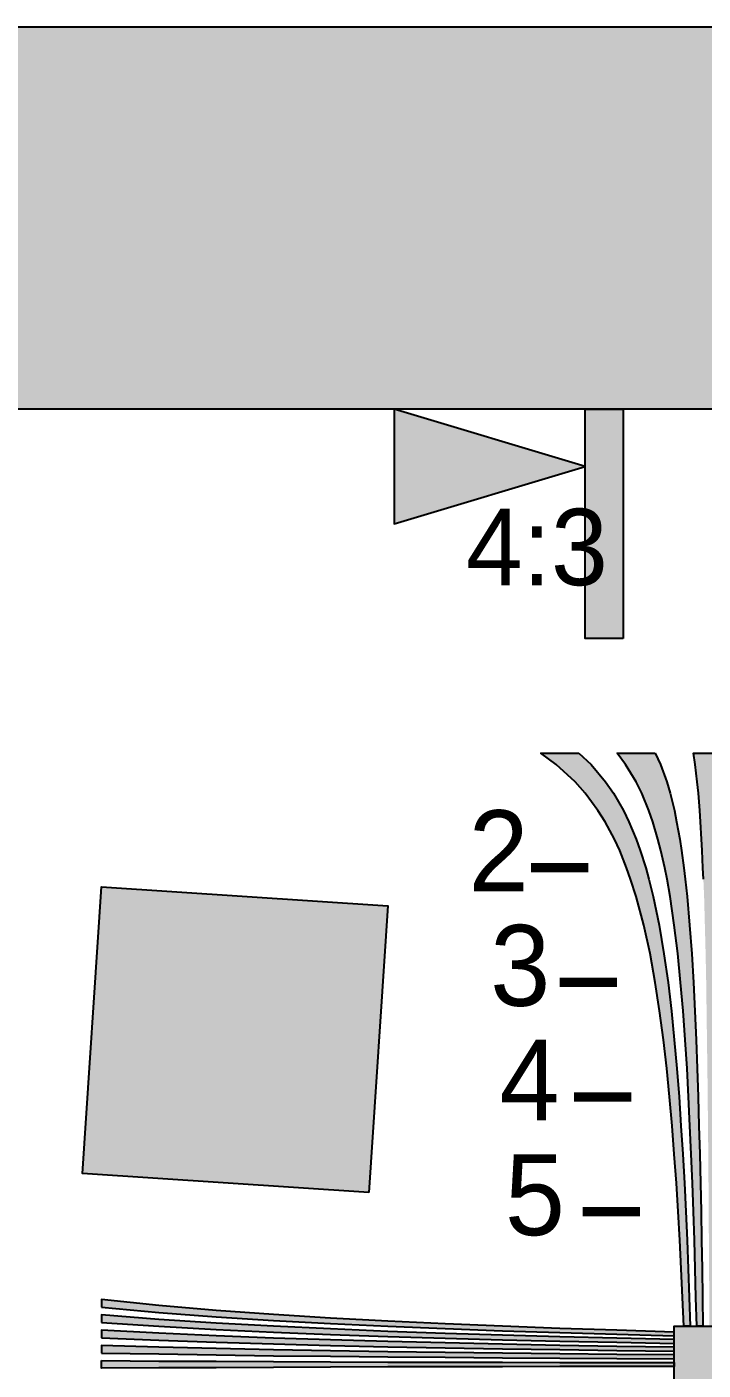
# Model space of a CAD drawing. Header units: millimetres. Extents: x 0 to 297, y 0 to 210.
# Drawn here: x 215 to 246, y 148.5 to 210 of the extents above; entities that cross this region are included whole.
import ezdxf

# ---------------------------------------------------------------- set-up
doc = ezdxf.new("R2010")
doc.units = ezdxf.units.MM
for name, color, linetype in [('FRAME', 7, 'Continuous'), ('GLUE', 1, 'Continuous'), ('LABELS', 7, 'Continuous'), ('PERIPHERY', 7, 'Continuous'), ('SFR', 7, 'Continuous')]:
    doc.layers.add(name, color=color, linetype=linetype)

msp = doc.modelspace()

# ---------------------------------------------------------------- hatches: boundary and pattern name
at = {"layer": 'FRAME', "true_color": 0x000000}
h = msp.add_hatch(color=7, dxfattribs=at)
h.dxf.hatch_style = 1
h.paths.add_polyline_path([(117.942, 210), (297, 210), (297, 192.5), (117.942, 192.5), (117.942, 210)])
h = msp.add_hatch(color=7, dxfattribs=at)
h.dxf.hatch_style = 1
h.paths.add_polyline_path([(231.856, 192.5), (231.856, 187.25), (240.606, 189.875), (231.856, 192.5)])
h = msp.add_hatch(color=7, dxfattribs=at)
h.dxf.hatch_style = 1
h.paths.add_polyline_path([(242.356, 182), (240.606, 182), (240.606, 192.5), (242.356, 192.5), (242.356, 182)])
at = {"layer": 'PERIPHERY', "true_color": 0x000000}
h = msp.add_hatch(color=7, dxfattribs=at)
h.dxf.hatch_style = 1
h.paths.add_polyline_path([(240.32, 176.75), (240.88, 176.225), (241.545, 175.437), (241.904, 174.912), (242.359, 174.125), (242.612, 173.6), (242.945, 172.812), (243.137, 172.287), (243.383, 171.5), (243.531, 170.975), (243.724, 170.187), (243.995, 168.875), (244.213, 167.562), (244.406, 166.25), (244.564, 164.937), (244.695, 163.625), (244.809, 162.312), (244.914, 161), (245.001, 159.687), (245.08, 158.375), (245.159, 157.062), (245.22, 155.75), (245.282, 154.437), (245.334, 153.125), (245.378, 151.812), (245.421, 150.5), (245.132, 150.5), (245.072, 151.812), (245.011, 153.125), (244.949, 154.437), (244.87, 155.75), (244.792, 157.062), (244.695, 158.375), (244.59, 159.687), (244.476, 161), (244.345, 162.312), (244.196, 163.625), (244.021, 164.938), (243.82, 166.25), (243.584, 167.563), (243.295, 168.875), (242.945, 170.188), (242.691, 170.975), (242.507, 171.5), (242.192, 172.288), (241.947, 172.813), (241.518, 173.6), (241.194, 174.125), (240.609, 174.913), (240.145, 175.438), (239.287, 176.225), (238.57, 176.75), (240.32, 176.75), (240.32, 176.75)])
h = msp.add_hatch(color=7, dxfattribs=at)
h.dxf.hatch_style = 1
h.paths.add_polyline_path([(243.82, 176.75), (244.057, 176.225), (244.346, 175.437), (244.503, 174.912), (244.696, 174.125), (244.801, 173.6), (244.95, 172.812), (245.029, 172.287), (245.134, 171.5), (245.194, 170.975), (245.282, 170.187), (245.396, 168.875), (245.492, 167.562), (245.571, 166.25), (245.641, 164.937), (245.694, 163.625), (245.746, 162.312), (245.79, 161), (245.825, 159.687), (245.86, 158.375), (245.895, 157.062), (245.921, 155.75), (245.948, 154.437), (245.965, 153.125), (245.991, 151.812), (246.009, 150.5), (245.72, 150.5), (245.685, 151.812), (245.65, 153.125), (245.614, 154.437), (245.571, 155.75), (245.527, 157.062), (245.474, 158.375), (245.413, 159.687), (245.352, 161), (245.282, 162.312), (245.194, 163.625), (245.098, 164.938), (244.984, 166.25), (244.853, 167.563), (244.695, 168.875), (244.502, 170.188), (244.362, 170.975), (244.258, 171.5), (244.083, 172.288), (243.942, 172.813), (243.707, 173.6), (243.531, 174.125), (243.207, 174.913), (242.945, 175.438), (242.464, 176.225), (242.07, 176.75), (243.82, 176.75), (243.82, 176.75)])
h = msp.add_hatch(color=7, dxfattribs=at)
h.dxf.hatch_style = 1
h.paths.add_polyline_path([(247.321, 176.75), (247.242, 176.225), (247.146, 175.437), (247.093, 174.912), (247.032, 174.125), (246.988, 173.6), (246.944, 172.812), (246.918, 172.287), (246.883, 171.5), (246.865, 170.975), (246.83, 170.187), (246.795, 168.875), (246.76, 167.562), (246.734, 166.25), (246.717, 164.937), (246.699, 163.625), (246.682, 162.312), (246.664, 161), (246.655, 159.687), (246.637, 158.375), (246.629, 157.062), (246.62, 155.75), (246.612, 154.437), (246.603, 153.125), (246.595, 151.812), (246.594, 150.5), (246.297, 150.5), (246.297, 151.812), (246.289, 153.125), (246.279, 154.437), (246.271, 155.75), (246.262, 157.062), (246.254, 158.375), (246.236, 159.687), (246.227, 161), (246.21, 162.312), (246.192, 163.625), (246.174, 164.938), (246.157, 166.25), (246.13, 167.563), (246.095, 168.875), (246.061, 170.188), (246.026, 170.975), (246.008, 171.5), (245.973, 172.288), (245.947, 172.813), (245.895, 173.6), (245.859, 174.125), (245.798, 174.913), (245.746, 175.438), (245.649, 176.225), (245.571, 176.75), (247.321, 176.75), (247.321, 176.75)])
h = msp.add_hatch(color=7, dxfattribs=at)
h.dxf.hatch_style = 1
h.paths.add_polyline_path([(218.442, 151.377), (221.067, 151.14), (223.692, 150.939), (226.317, 150.773), (228.942, 150.625), (231.567, 150.502), (234.192, 150.397), (236.817, 150.292), (239.442, 150.213), (242.067, 150.134), (244.692, 150.064), (244.692, 150.239), (242.067, 150.318), (239.442, 150.405), (236.817, 150.502), (234.192, 150.615), (231.567, 150.738), (228.942, 150.878), (226.317, 151.044), (223.692, 151.228), (221.067, 151.455), (218.442, 151.727), (218.442, 151.377)])
h = msp.add_hatch(color=7, dxfattribs=at)
h.dxf.hatch_style = 1
h.paths.add_polyline_path([(218.442, 150.677), (221.067, 150.502), (223.692, 150.353), (226.317, 150.231), (228.942, 150.126), (231.567, 150.038), (234.192, 149.96), (236.817, 149.881), (239.442, 149.82), (242.067, 149.767), (244.692, 149.714), (244.692, 149.889), (242.067, 149.95), (239.442, 150.012), (236.817, 150.09), (234.192, 150.178), (231.567, 150.266), (228.942, 150.379), (226.317, 150.501), (223.692, 150.65), (221.067, 150.816), (218.442, 151.026), (218.442, 150.677)])
h = msp.add_hatch(color=7, dxfattribs=at)
h.dxf.hatch_style = 1
h.paths.add_polyline_path([(218.442, 149.977), (221.067, 149.863), (223.692, 149.776), (226.317, 149.697), (228.942, 149.627), (231.567, 149.566), (234.192, 149.522), (236.817, 149.469), (239.442, 149.434), (242.067, 149.399), (244.692, 149.365), (244.692, 149.539), (242.067, 149.583), (239.442, 149.627), (236.817, 149.679), (234.192, 149.741), (231.567, 149.802), (228.942, 149.881), (226.317, 149.96), (223.692, 150.065), (221.067, 150.187), (218.442, 150.327), (218.442, 149.977)])
h = msp.add_hatch(color=7, dxfattribs=at)
h.dxf.hatch_style = 1
h.paths.add_polyline_path([(248.192, 147), (244.692, 147), (244.692, 150.5), (248.192, 150.5), (248.192, 147)])
h = msp.add_hatch(color=7, dxfattribs=at)
h.dxf.hatch_style = 1
h.paths.add_polyline_path([(218.442, 149.277), (221.067, 149.233), (223.692, 149.189), (226.317, 149.154), (228.942, 149.128), (231.567, 149.101), (234.192, 149.084), (236.817, 149.058), (239.442, 149.04), (242.067, 149.031), (244.692, 149.014), (244.692, 149.189), (242.067, 149.215), (239.442, 149.241), (236.817, 149.267), (234.192, 149.302), (231.567, 149.337), (228.942, 149.372), (226.317, 149.424), (223.692, 149.477), (221.067, 149.547), (218.442, 149.626), (218.442, 149.277)])
h = msp.add_hatch(color=7, dxfattribs=at)
h.dxf.hatch_style = 1
h.paths.add_polyline_path([(218.442, 148.927), (221.067, 148.909), (223.692, 148.9), (226.317, 148.883), (228.942, 148.874), (231.567, 148.865), (234.192, 148.865), (236.817, 148.857), (239.442, 148.848), (242.067, 148.848), (244.692, 148.839), (244.692, 148.665), (242.067, 148.656), (239.442, 148.656), (236.817, 148.647), (234.192, 148.647), (231.567, 148.639), (228.942, 148.63), (226.317, 148.621), (223.692, 148.604), (221.067, 148.595), (218.442, 148.577), (218.442, 148.927)])
at = {"layer": 'SFR', "true_color": 0x000000}
h = msp.add_hatch(color=7, dxfattribs=at)
h.dxf.hatch_style = 1
h.paths.add_polyline_path([(230.693, 156.625), (217.567, 157.5), (218.442, 170.625), (231.568, 169.75), (230.693, 156.625)])

# ---------------------------------------------------------------- linework, layer by layer
at = {"layer": 'FRAME', "color": 250}
for points in [[(117.942, 210), (297, 210), (297, 192.5), (117.942, 192.5), (117.942, 210)], [(231.856, 192.5), (231.856, 187.25), (240.606, 189.875), (231.856, 192.5)], [(242.356, 182), (240.606, 182), (240.606, 192.5), (242.356, 192.5), (242.356, 182)]]:
    msp.add_lwpolyline(points, close=True, dxfattribs=at)
at = {"layer": 'FRAME', "color": 250, "true_color": 0x000000}
for points in [[(117.942, 210), (117.942, 192.5), (297, 192.5)], [(297, 192.5), (297, 210), (117.942, 210)], [(231.856, 192.5), (231.856, 187.25), (240.606, 189.875)], [(242.356, 182), (242.356, 192.5), (240.606, 192.5)], [(240.606, 192.5), (240.606, 182), (242.356, 182)]]:
    msp.add_solid(points, dxfattribs=at)
at = {"layer": 'GLUE', "color": 1, "lineweight": 18}
msp.add_lwpolyline([(0, 0), (297, 0), (297, 210), (0, 210), (0, 0)], dxfattribs=at)
at = {"layer": 'PERIPHERY', "color": 250}
for points in [[(240.32, 176.75), (240.88, 176.225), (241.545, 175.437), (241.904, 174.912), (242.359, 174.125), (242.612, 173.6), (242.945, 172.812), (243.137, 172.287), (243.383, 171.5), (243.531, 170.975), (243.724, 170.187), (243.995, 168.875), (244.213, 167.562), (244.406, 166.25), (244.564, 164.937), (244.695, 163.625), (244.809, 162.312), (244.914, 161), (245.001, 159.687), (245.08, 158.375), (245.159, 157.062), (245.22, 155.75), (245.282, 154.437), (245.334, 153.125), (245.378, 151.812), (245.421, 150.5), (245.132, 150.5), (245.072, 151.812), (245.011, 153.125), (244.949, 154.437), (244.87, 155.75), (244.792, 157.062), (244.695, 158.375), (244.59, 159.687), (244.476, 161), (244.345, 162.312), (244.196, 163.625), (244.021, 164.938), (243.82, 166.25), (243.584, 167.563), (243.295, 168.875), (242.945, 170.188), (242.691, 170.975), (242.507, 171.5), (242.192, 172.288), (241.947, 172.813), (241.518, 173.6), (241.194, 174.125), (240.609, 174.913), (240.145, 175.438), (239.287, 176.225), (238.57, 176.75), (240.32, 176.75), (240.32, 176.75)], [(243.82, 176.75), (244.057, 176.225), (244.346, 175.437), (244.503, 174.912), (244.696, 174.125), (244.801, 173.6), (244.95, 172.812), (245.029, 172.287), (245.134, 171.5), (245.194, 170.975), (245.282, 170.187), (245.396, 168.875), (245.492, 167.562), (245.571, 166.25), (245.641, 164.937), (245.694, 163.625), (245.746, 162.312), (245.79, 161), (245.825, 159.687), (245.86, 158.375), (245.895, 157.062), (245.921, 155.75), (245.948, 154.437), (245.965, 153.125), (245.991, 151.812), (246.009, 150.5), (245.72, 150.5), (245.685, 151.812), (245.65, 153.125), (245.614, 154.437), (245.571, 155.75), (245.527, 157.062), (245.474, 158.375), (245.413, 159.687), (245.352, 161), (245.282, 162.312), (245.194, 163.625), (245.098, 164.938), (244.984, 166.25), (244.853, 167.563), (244.695, 168.875), (244.502, 170.188), (244.362, 170.975), (244.258, 171.5), (244.083, 172.288), (243.942, 172.813), (243.707, 173.6), (243.531, 174.125), (243.207, 174.913), (242.945, 175.438), (242.464, 176.225), (242.07, 176.75), (243.82, 176.75), (243.82, 176.75)], [(218.442, 151.377), (221.067, 151.14), (223.692, 150.939), (226.317, 150.773), (228.942, 150.625), (231.567, 150.502), (234.192, 150.397), (236.817, 150.292), (239.442, 150.213), (242.067, 150.134), (244.692, 150.064), (244.692, 150.239), (242.067, 150.318), (239.442, 150.405), (236.817, 150.502), (234.192, 150.615), (231.567, 150.738), (228.942, 150.878), (226.317, 151.044), (223.692, 151.228), (221.067, 151.455), (218.442, 151.727), (218.442, 151.377)], [(218.442, 150.677), (221.067, 150.502), (223.692, 150.353), (226.317, 150.231), (228.942, 150.126), (231.567, 150.038), (234.192, 149.96), (236.817, 149.881), (239.442, 149.82), (242.067, 149.767), (244.692, 149.714), (244.692, 149.889), (242.067, 149.95), (239.442, 150.012), (236.817, 150.09), (234.192, 150.178), (231.567, 150.266), (228.942, 150.379), (226.317, 150.501), (223.692, 150.65), (221.067, 150.816), (218.442, 151.026), (218.442, 150.677)], [(218.442, 149.977), (221.067, 149.863), (223.692, 149.776), (226.317, 149.697), (228.942, 149.627), (231.567, 149.566), (234.192, 149.522), (236.817, 149.469), (239.442, 149.434), (242.067, 149.399), (244.692, 149.365), (244.692, 149.539), (242.067, 149.583), (239.442, 149.627), (236.817, 149.679), (234.192, 149.741), (231.567, 149.802), (228.942, 149.881), (226.317, 149.96), (223.692, 150.065), (221.067, 150.187), (218.442, 150.327), (218.442, 149.977)], [(248.192, 147), (244.692, 147), (244.692, 150.5), (248.192, 150.5), (248.192, 147)], [(218.442, 149.277), (221.067, 149.233), (223.692, 149.189), (226.317, 149.154), (228.942, 149.128), (231.567, 149.101), (234.192, 149.084), (236.817, 149.058), (239.442, 149.04), (242.067, 149.031), (244.692, 149.014), (244.692, 149.189), (242.067, 149.215), (239.442, 149.241), (236.817, 149.267), (234.192, 149.302), (231.567, 149.337), (228.942, 149.372), (226.317, 149.424), (223.692, 149.477), (221.067, 149.547), (218.442, 149.626), (218.442, 149.277)], [(218.442, 148.927), (221.067, 148.909), (223.692, 148.9), (226.317, 148.883), (228.942, 148.874), (231.567, 148.865), (234.192, 148.865), (236.817, 148.857), (239.442, 148.848), (242.067, 148.848), (244.692, 148.839), (244.692, 148.665), (242.067, 148.656), (239.442, 148.656), (236.817, 148.647), (234.192, 148.647), (231.567, 148.639), (228.942, 148.63), (226.317, 148.621), (223.692, 148.604), (221.067, 148.595), (218.442, 148.577), (218.442, 148.927)]]:
    msp.add_lwpolyline(points, close=True, dxfattribs=at)
msp.add_lwpolyline([(246.026, 170.975), (246.008, 171.5), (245.973, 172.288), (245.947, 172.813), (245.895, 173.6), (245.859, 174.125), (245.798, 174.913), (245.746, 175.438), (245.649, 176.225), (245.571, 176.75), (247.321, 176.75)], dxfattribs=at)
at = {"layer": 'PERIPHERY', "color": 250, "lineweight": 35, "const_width": 0.437}
for points in [[(238.132, 171.5), (240.757, 171.5)], [(239.445, 166.25), (242.07, 166.25)], [(240.101, 161), (242.726, 161)], [(240.495, 155.75), (243.12, 155.75)]]:
    msp.add_lwpolyline(points, dxfattribs=at)
at = {"layer": 'PERIPHERY', "color": 250, "true_color": 0x000000}
for points in [[(240.32, 176.75), (240.32, 176.75), (238.57, 176.75)], [(240.32, 176.75), (238.57, 176.75), (239.287, 176.225)], [(240.32, 176.75), (239.287, 176.225), (240.145, 175.438)], [(240.32, 176.75), (240.145, 175.438), (240.609, 174.913)], [(240.32, 176.75), (240.609, 174.913), (241.194, 174.125)], [(240.32, 176.75), (241.194, 174.125), (241.518, 173.6)], [(240.32, 176.75), (241.518, 173.6), (241.947, 172.813)], [(240.32, 176.75), (241.947, 172.813), (242.192, 172.288)], [(240.32, 176.75), (242.192, 172.288), (244.213, 167.562)], [(240.32, 176.75), (244.213, 167.562), (243.995, 168.875)], [(240.32, 176.75), (243.995, 168.875), (243.724, 170.187)], [(240.32, 176.75), (243.724, 170.187), (243.531, 170.975)], [(240.32, 176.75), (243.531, 170.975), (243.383, 171.5)], [(240.32, 176.75), (243.383, 171.5), (243.137, 172.287)], [(240.32, 176.75), (243.137, 172.287), (242.945, 172.812)], [(240.32, 176.75), (242.945, 172.812), (242.612, 173.6)], [(240.32, 176.75), (242.612, 173.6), (242.359, 174.125)], [(240.32, 176.75), (242.359, 174.125), (241.904, 174.912)], [(240.32, 176.75), (241.904, 174.912), (241.545, 175.437)], [(241.545, 175.437), (240.88, 176.225), (240.32, 176.75)], [(243.82, 176.75), (243.82, 176.75), (242.07, 176.75)], [(243.82, 176.75), (242.07, 176.75), (242.464, 176.225)], [(243.82, 176.75), (242.464, 176.225), (242.945, 175.438)], [(243.82, 176.75), (242.945, 175.438), (243.207, 174.913)], [(243.82, 176.75), (243.207, 174.913), (243.531, 174.125)], [(243.82, 176.75), (243.531, 174.125), (243.707, 173.6)], [(243.82, 176.75), (243.707, 173.6), (243.942, 172.813)], [(243.82, 176.75), (243.942, 172.813), (244.083, 172.288)], [(243.82, 176.75), (244.083, 172.288), (244.258, 171.5)], [(243.82, 176.75), (244.258, 171.5), (244.362, 170.975)], [(243.82, 176.75), (244.362, 170.975), (244.502, 170.188)], [(243.82, 176.75), (244.502, 170.188), (244.695, 168.875)], [(243.82, 176.75), (244.695, 168.875), (244.853, 167.563)], [(243.82, 176.75), (244.853, 167.563), (245.825, 159.687)], [(243.82, 176.75), (245.825, 159.687), (245.79, 161)], [(243.82, 176.75), (245.79, 161), (245.746, 162.312)], [(243.82, 176.75), (245.746, 162.312), (245.694, 163.625)], [(243.82, 176.75), (245.694, 163.625), (245.641, 164.937)], [(243.82, 176.75), (245.641, 164.937), (245.571, 166.25)], [(243.82, 176.75), (245.571, 166.25), (245.492, 167.562)], [(243.82, 176.75), (245.492, 167.562), (245.396, 168.875)], [(243.82, 176.75), (245.396, 168.875), (245.282, 170.187)], [(243.82, 176.75), (245.282, 170.187), (245.194, 170.975)], [(243.82, 176.75), (245.194, 170.975), (245.134, 171.5)], [(243.82, 176.75), (245.134, 171.5), (245.029, 172.287)], [(243.82, 176.75), (245.029, 172.287), (244.95, 172.812)], [(243.82, 176.75), (244.95, 172.812), (244.801, 173.6)], [(243.82, 176.75), (244.801, 173.6), (244.696, 174.125)], [(243.82, 176.75), (244.696, 174.125), (244.503, 174.912)], [(243.82, 176.75), (244.503, 174.912), (244.346, 175.437)], [(244.346, 175.437), (244.057, 176.225), (243.82, 176.75)], [(247.321, 176.75), (247.321, 176.75), (245.571, 176.75)], [(247.321, 176.75), (245.571, 176.75), (245.649, 176.225)], [(247.321, 176.75), (245.649, 176.225), (245.746, 175.438)], [(247.321, 176.75), (245.746, 175.438), (245.798, 174.913)], [(247.321, 176.75), (245.798, 174.913), (245.859, 174.125)], [(247.321, 176.75), (245.859, 174.125), (245.895, 173.6)], [(247.321, 176.75), (245.895, 173.6), (245.947, 172.813)], [(247.321, 176.75), (245.947, 172.813), (245.973, 172.288)], [(247.321, 176.75), (245.973, 172.288), (246.008, 171.5)], [(247.321, 176.75), (246.008, 171.5), (246.026, 170.975)], [(242.192, 172.288), (242.507, 171.5), (244.213, 167.562)], [(242.507, 171.5), (242.691, 170.975), (244.406, 166.25)], [(242.507, 171.5), (244.406, 166.25), (244.213, 167.562)], [(242.691, 170.975), (242.945, 170.188), (244.406, 166.25)], [(242.945, 170.188), (243.295, 168.875), (244.564, 164.937)], [(242.945, 170.188), (244.564, 164.937), (244.406, 166.25)], [(243.295, 168.875), (243.584, 167.563), (244.809, 162.312)], [(243.295, 168.875), (244.809, 162.312), (244.695, 163.625)], [(243.295, 168.875), (244.695, 163.625), (244.564, 164.937)], [(243.584, 167.563), (243.82, 166.25), (244.914, 161)], [(243.584, 167.563), (244.914, 161), (244.809, 162.312)], [(244.853, 167.563), (244.984, 166.25), (245.86, 158.375)], [(244.853, 167.563), (245.86, 158.375), (245.825, 159.687)], [(243.82, 166.25), (244.021, 164.938), (245.08, 158.375)], [(243.82, 166.25), (245.08, 158.375), (245.001, 159.687)], [(243.82, 166.25), (245.001, 159.687), (244.914, 161)], [(244.984, 166.25), (245.098, 164.938), (245.921, 155.75)], [(244.984, 166.25), (245.921, 155.75), (245.895, 157.062)], [(244.984, 166.25), (245.895, 157.062), (245.86, 158.375)], [(244.021, 164.938), (244.196, 163.625), (245.159, 157.062)], [(244.021, 164.938), (245.159, 157.062), (245.08, 158.375)], [(245.098, 164.938), (245.194, 163.625), (245.965, 153.125)], [(245.098, 164.938), (245.965, 153.125), (245.948, 154.437)], [(245.098, 164.938), (245.948, 154.437), (245.921, 155.75)], [(244.196, 163.625), (244.345, 162.312), (245.282, 154.437)], [(244.196, 163.625), (245.282, 154.437), (245.22, 155.75)], [(244.196, 163.625), (245.22, 155.75), (245.159, 157.062)], [(245.194, 163.625), (245.282, 162.312), (245.991, 151.812)], [(245.194, 163.625), (245.991, 151.812), (245.965, 153.125)], [(244.345, 162.312), (244.476, 161), (245.334, 153.125)], [(244.345, 162.312), (245.334, 153.125), (245.282, 154.437)], [(245.282, 162.312), (245.352, 161), (246.009, 150.5)], [(245.282, 162.312), (246.009, 150.5), (245.991, 151.812)], [(244.476, 161), (244.59, 159.687), (245.421, 150.5)], [(244.476, 161), (245.421, 150.5), (245.378, 151.812)], [(244.476, 161), (245.378, 151.812), (245.334, 153.125)], [(245.352, 161), (245.413, 159.687), (245.474, 158.375)], [(245.352, 161), (245.474, 158.375), (246.009, 150.5)], [(244.59, 159.687), (244.695, 158.375), (245.421, 150.5)], [(244.695, 158.375), (244.792, 157.062), (245.421, 150.5)], [(245.474, 158.375), (245.527, 157.062), (246.009, 150.5)], [(244.792, 157.062), (244.87, 155.75), (244.949, 154.437)], [(244.792, 157.062), (244.949, 154.437), (245.421, 150.5)], [(245.527, 157.062), (245.571, 155.75), (246.009, 150.5)], [(245.571, 155.75), (245.614, 154.437), (246.009, 150.5)], [(244.949, 154.437), (245.011, 153.125), (245.421, 150.5)], [(245.614, 154.437), (245.65, 153.125), (246.009, 150.5)], [(245.011, 153.125), (245.072, 151.812), (245.421, 150.5)], [(245.65, 153.125), (245.685, 151.812), (246.009, 150.5)], [(218.442, 151.727), (218.442, 151.377), (221.067, 151.14)], [(218.442, 151.727), (221.067, 151.14), (223.692, 150.939)], [(218.442, 151.727), (223.692, 150.939), (226.317, 150.773)], [(218.442, 151.727), (226.317, 150.773), (228.942, 150.625)], [(228.942, 150.625), (221.067, 151.455), (218.442, 151.727)], [(228.942, 150.625), (223.692, 151.228), (221.067, 151.455)], [(245.072, 151.812), (245.132, 150.5), (245.421, 150.5)], [(245.685, 151.812), (245.72, 150.5), (246.009, 150.5)], [(218.442, 151.026), (218.442, 150.677), (221.067, 150.502)], [(218.442, 151.026), (221.067, 150.502), (223.692, 150.353)], [(218.442, 151.026), (223.692, 150.353), (226.317, 150.231)], [(218.442, 151.026), (226.317, 150.231), (228.942, 150.126)], [(228.942, 150.126), (221.067, 150.816), (218.442, 151.026)], [(228.942, 150.126), (223.692, 150.65), (221.067, 150.816)], [(228.942, 150.625), (226.317, 151.044), (223.692, 151.228)], [(228.942, 150.625), (228.942, 150.878), (226.317, 151.044)], [(228.942, 150.625), (231.567, 150.738), (228.942, 150.878)], [(228.942, 150.625), (234.192, 150.615), (231.567, 150.738)], [(218.442, 150.327), (218.442, 149.977), (221.067, 149.863)], [(218.442, 150.327), (221.067, 149.863), (223.692, 149.776)], [(218.442, 150.327), (223.692, 149.776), (226.317, 149.697)], [(218.442, 150.327), (226.317, 149.697), (228.942, 149.627)], [(218.442, 150.327), (228.942, 149.627), (231.567, 149.566)], [(231.567, 149.566), (221.067, 150.187), (218.442, 150.327)], [(231.567, 149.566), (223.692, 150.065), (221.067, 150.187)], [(228.942, 150.126), (226.317, 150.501), (223.692, 150.65)], [(228.942, 150.126), (228.942, 150.379), (226.317, 150.501)], [(228.942, 150.625), (231.567, 150.502), (234.192, 150.397)], [(228.942, 150.625), (234.192, 150.397), (236.817, 150.292)], [(228.942, 150.625), (236.817, 150.292), (239.442, 150.213)], [(228.942, 150.625), (239.442, 150.213), (242.067, 150.134)], [(228.942, 150.625), (242.067, 150.134), (244.692, 150.064)], [(228.942, 150.625), (244.692, 150.064), (244.692, 150.239)], [(228.942, 150.625), (244.692, 150.239), (242.067, 150.318)], [(228.942, 150.625), (242.067, 150.318), (239.442, 150.405)], [(228.942, 150.625), (239.442, 150.405), (236.817, 150.502)], [(228.942, 150.625), (236.817, 150.502), (234.192, 150.615)], [(228.942, 150.126), (231.567, 150.266), (228.942, 150.379)], [(228.942, 150.126), (234.192, 150.178), (231.567, 150.266)], [(228.942, 150.126), (236.817, 150.09), (234.192, 150.178)], [(228.942, 150.126), (231.567, 150.038), (234.192, 149.96)], [(228.942, 150.126), (234.192, 149.96), (236.817, 149.881)], [(228.942, 150.126), (236.817, 149.881), (239.442, 149.82)], [(228.942, 150.126), (239.442, 149.82), (242.067, 149.767)], [(228.942, 150.126), (242.067, 149.767), (244.692, 149.714)], [(228.942, 150.126), (244.692, 149.714), (244.692, 149.889)], [(228.942, 150.126), (244.692, 149.889), (242.067, 149.95)], [(228.942, 150.126), (242.067, 149.95), (239.442, 150.012)], [(228.942, 150.126), (239.442, 150.012), (236.817, 150.09)], [(248.192, 147), (248.192, 150.5), (244.692, 150.5)], [(244.692, 150.5), (244.692, 147), (248.192, 147)], [(218.442, 149.626), (218.442, 149.277), (221.067, 149.233)], [(218.442, 149.626), (221.067, 149.233), (223.692, 149.189)], [(218.442, 149.626), (223.692, 149.189), (226.317, 149.154)], [(218.442, 149.626), (226.317, 149.154), (228.942, 149.128)], [(218.442, 149.626), (228.942, 149.128), (231.567, 149.101)], [(218.442, 149.626), (231.567, 149.101), (234.192, 149.084)], [(218.442, 149.626), (234.192, 149.084), (236.817, 149.058)], [(236.817, 149.058), (221.067, 149.547), (218.442, 149.626)], [(236.817, 149.058), (223.692, 149.477), (221.067, 149.547)], [(231.567, 149.566), (226.317, 149.96), (223.692, 150.065)], [(236.817, 149.058), (226.317, 149.424), (223.692, 149.477)], [(231.567, 149.566), (228.942, 149.881), (226.317, 149.96)], [(231.567, 149.566), (231.567, 149.802), (228.942, 149.881)], [(231.567, 149.566), (234.192, 149.741), (231.567, 149.802)], [(231.567, 149.566), (236.817, 149.679), (234.192, 149.741)], [(231.567, 149.566), (239.442, 149.627), (236.817, 149.679)], [(231.567, 149.566), (242.067, 149.583), (239.442, 149.627)], [(231.567, 149.566), (244.692, 149.539), (242.067, 149.583)], [(231.567, 149.566), (234.192, 149.522), (239.442, 149.434)], [(231.567, 149.566), (239.442, 149.434), (242.067, 149.399)], [(231.567, 149.566), (242.067, 149.399), (244.692, 149.365)], [(231.567, 149.566), (244.692, 149.365), (244.692, 149.539)], [(234.192, 149.522), (236.817, 149.469), (239.442, 149.434)], [(218.442, 148.927), (218.442, 148.577), (221.067, 148.595)], [(218.442, 148.927), (221.067, 148.595), (223.692, 148.604)], [(218.442, 148.927), (223.692, 148.604), (226.317, 148.621)], [(218.442, 148.927), (226.317, 148.621), (228.942, 148.63)], [(218.442, 148.927), (228.942, 148.63), (231.567, 148.639)], [(218.442, 148.927), (231.567, 148.639), (234.192, 148.647)], [(218.442, 148.927), (234.192, 148.647), (236.817, 148.647)], [(218.442, 148.927), (236.817, 148.647), (239.442, 148.656)], [(218.442, 148.927), (239.442, 148.656), (242.067, 148.656)], [(218.442, 148.927), (242.067, 148.656), (244.692, 148.665)], [(244.692, 148.665), (221.067, 148.909), (218.442, 148.927)], [(244.692, 148.665), (223.692, 148.9), (221.067, 148.909)], [(244.692, 148.665), (226.317, 148.883), (223.692, 148.9)], [(236.817, 149.058), (228.942, 149.372), (226.317, 149.424)], [(244.692, 148.665), (228.942, 148.874), (226.317, 148.883)], [(236.817, 149.058), (231.567, 149.337), (228.942, 149.372)], [(244.692, 148.665), (231.567, 148.865), (228.942, 148.874)], [(236.817, 149.058), (234.192, 149.302), (231.567, 149.337)], [(244.692, 148.665), (234.192, 148.865), (231.567, 148.865)], [(236.817, 149.058), (236.817, 149.267), (234.192, 149.302)], [(244.692, 148.665), (236.817, 148.857), (234.192, 148.865)], [(236.817, 149.058), (239.442, 149.241), (236.817, 149.267)], [(236.817, 149.058), (242.067, 149.215), (239.442, 149.241)], [(236.817, 149.058), (244.692, 149.189), (242.067, 149.215)], [(236.817, 149.058), (242.067, 149.031), (244.692, 149.189)], [(236.817, 149.058), (239.442, 149.04), (242.067, 149.031)], [(244.692, 148.665), (239.442, 148.848), (236.817, 148.857)], [(244.692, 148.665), (242.067, 148.848), (239.442, 148.848)], [(242.067, 149.031), (244.692, 149.014), (244.692, 149.189)], [(244.692, 148.665), (244.692, 148.839), (242.067, 148.848)]]:
    msp.add_solid(points, dxfattribs=at)
at = {"layer": 'SFR', "color": 250}
msp.add_lwpolyline([(230.693, 156.625), (217.567, 157.5), (218.442, 170.625), (231.568, 169.75), (230.693, 156.625)], close=True, dxfattribs=at)
at = {"layer": 'SFR', "color": 250, "true_color": 0x000000}
for points in [[(218.442, 170.625), (217.567, 157.5), (230.693, 156.625)], [(230.693, 156.625), (231.568, 169.75), (218.442, 170.625)]]:
    msp.add_solid(points, dxfattribs=at)

# ---------------------------------------------------------------- texts
at = {"layer": 'LABELS', "color": 250}
for s, height, p in [('4:3', 3.5, (235.142, 184.435)), ('2', 3.704, (235.263, 170.424)), ('3', 3.704, (236.256, 165.174)), ('4', 3.704, (236.677, 159.924)), ('5', 3.704, (236.928, 154.674))]:
    msp.add_text(s, height=height, dxfattribs=at).set_placement(p)

doc.saveas('drawing.dxf')
